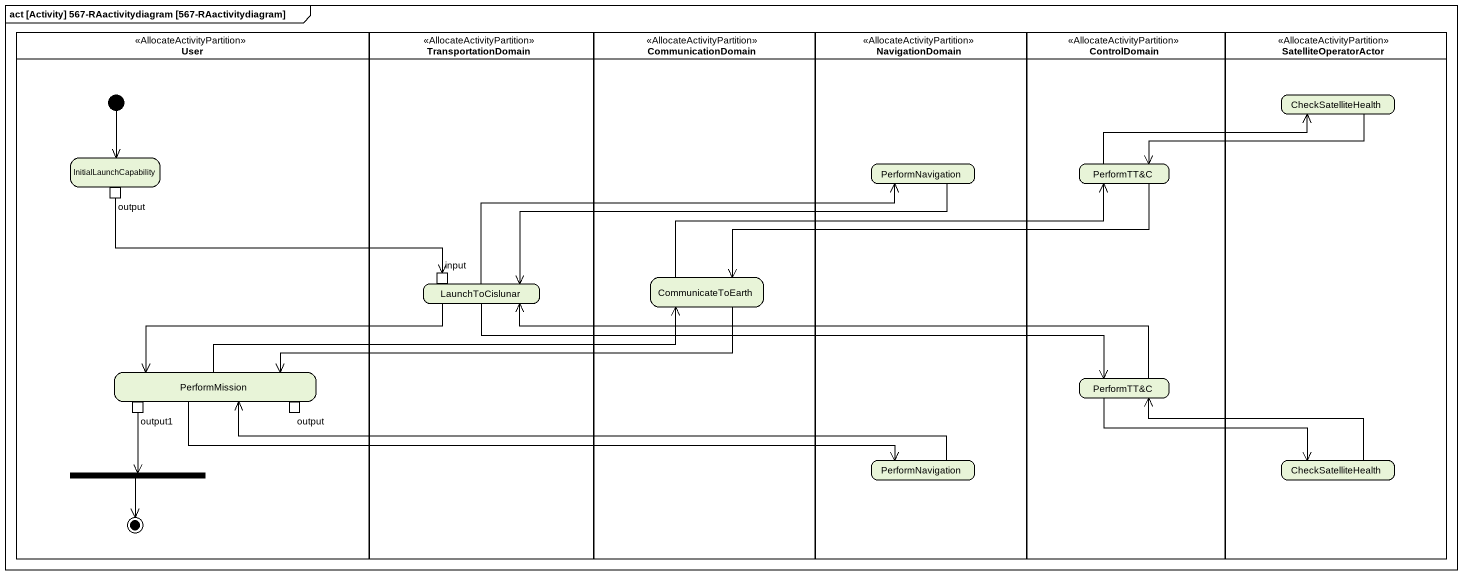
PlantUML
@startuml
mainframe act [Activity] 567-RAactivitydiagram [567-RAactivitydiagram]
hide empty description
state User <<AllocateActivityPartition>> {
  state InitialLaunchCapability {
    state output <<outputPin>>
  }
  state PerformMission {
    state output1 <<outputPin>>
    state "output" as output_2 <<outputPin>>
  }
  state fork1 <<fork>>
  [*] --> InitialLaunchCapability
  fork1 --> [*]
}
state TransportationDomain <<AllocateActivityPartition>> {
  state LaunchToCislunar {
    state input <<inputPin>>
  }
}
state CommunicationDomain <<AllocateActivityPartition>> {
  state CommunicateToEarth
}
state NavigationDomain <<AllocateActivityPartition>> {
  state PerformNavigation
  state "PerformNavigation" as PerformNavigation_2
}
state ControlDomain <<AllocateActivityPartition>> {
  state "PerformTT&C" as PerformTT_C
  state "PerformTT&C" as PerformTT_C_2
}
state SatelliteOperatorActor <<AllocateActivityPartition>> {
  state CheckSatelliteHealth
  state "CheckSatelliteHealth" as CheckSatelliteHealth_2
}
CheckSatelliteHealth -left-> PerformTT_C
output -right-> input
PerformNavigation -left-> LaunchToCislunar
PerformTT_C -right-> CheckSatelliteHealth
PerformTT_C -left-> CommunicateToEarth
CommunicateToEarth -right-> PerformTT_C
CommunicateToEarth -left-> PerformMission
LaunchToCislunar -right-> PerformNavigation
LaunchToCislunar -left-> PerformMission
LaunchToCislunar -right-> PerformTT_C_2
PerformMission -right-> CommunicateToEarth
PerformMission -right-> PerformNavigation_2
PerformTT_C_2 -left-> LaunchToCislunar
PerformTT_C_2 -right-> CheckSatelliteHealth_2
output1 --> fork1
PerformNavigation_2 -left-> PerformMission
CheckSatelliteHealth_2 -left-> PerformTT_C_2
@enduml
